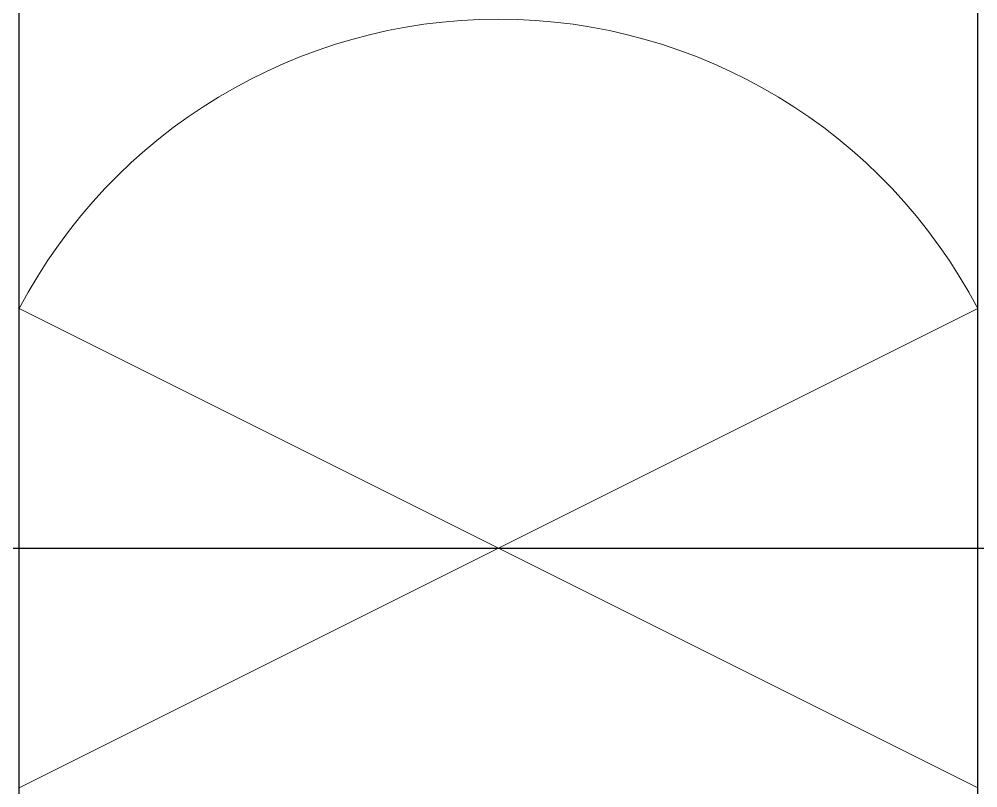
# Model space of a CAD drawing. Header units: metres. Extents: x -0.004 to 0.004, y -0.002 to 0.00442.
import ezdxf

# ---------------------------------------------------------------- set-up
doc = ezdxf.new("R2010")
doc.units = ezdxf.units.M
doc.header["$PDMODE"] = 2
doc.layers.add('Level 7', color=7, linetype='Continuous')

# ---------------------------------------------------------------- blocks, each defined once
blk = doc.blocks.new('DIAPHRAGM VALVE')
at = {"layer": 'Level 7', "color": 2, "linetype": 'Continuous', "lineweight": 13, "flags": 128}
blk.add_lwpolyline([(-0.004, 0.002), (-0.004, -0.002), (0.004, 0.002), (0.004, -0.002), (-0.004, 0.002)], dxfattribs=at)
at = {"layer": 'Level 7', "color": 2, "linetype": 'Continuous', "lineweight": 13}
blk.add_arc((0, -0.0001041219597369), 0.0045196602993419, 27.74573850616621, 152.2542614938345, dxfattribs=at)

msp = doc.modelspace()

# ---------------------------------------------------------------- linework, layer by layer
for p in [(-0.004, 0), (0.004, 0)]:
    msp.add_point(p)

# ---------------------------------------------------------------- block references
msp.add_blockref('DIAPHRAGM VALVE', (0, 0))

doc.saveas('drawing.dxf')
